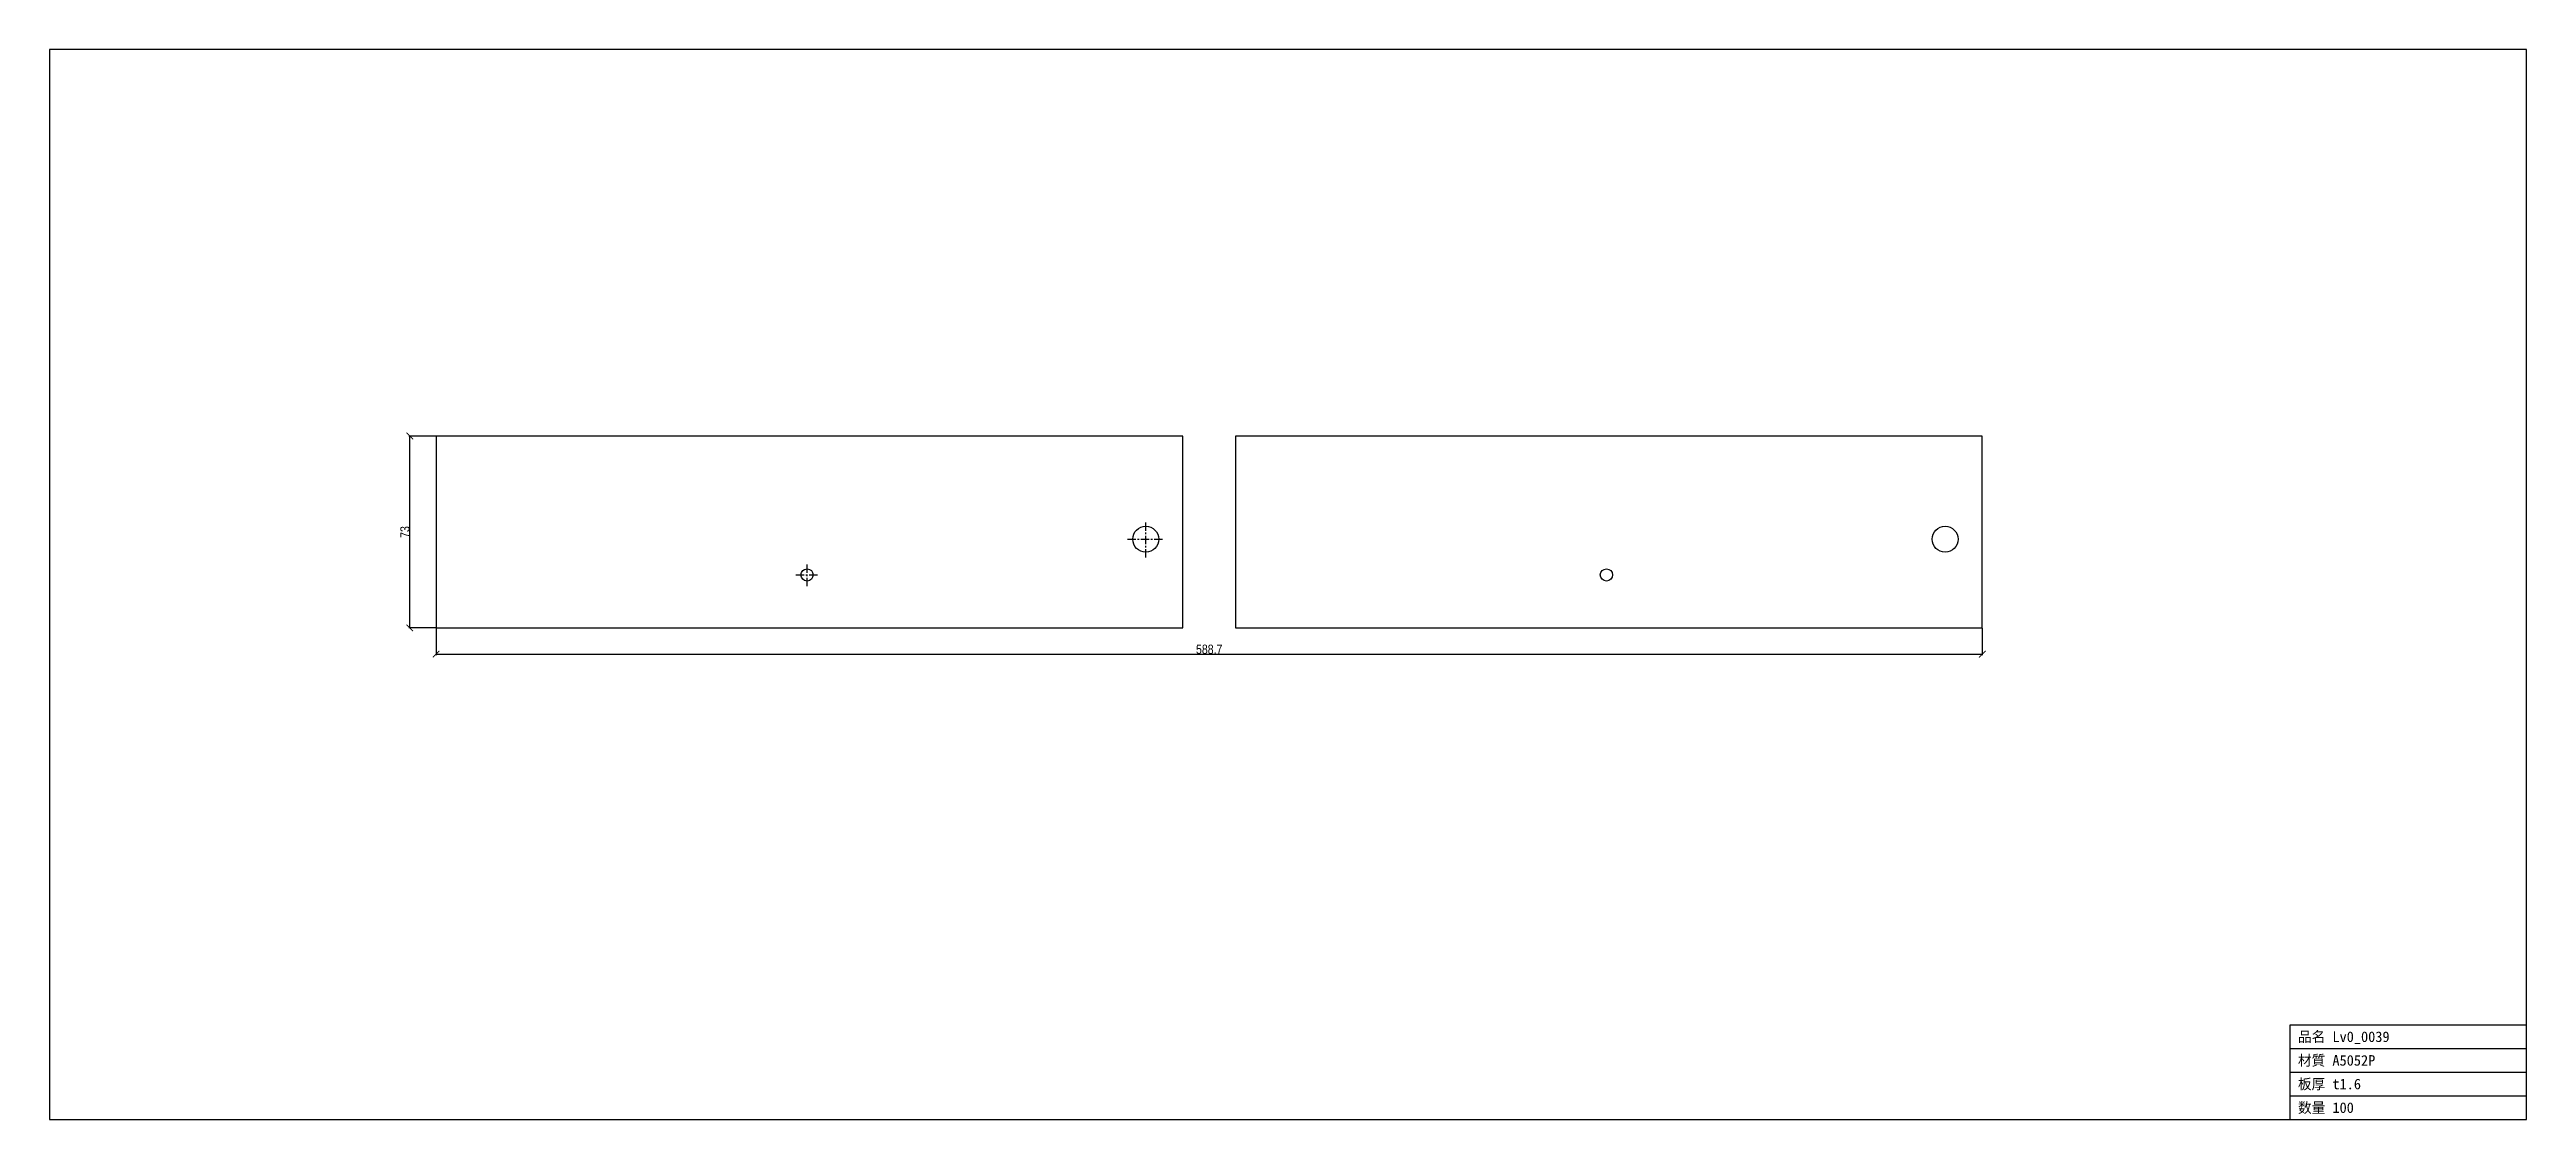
# Model space of a CAD drawing. Header units: millimetres. Extents: x -147 to 796, y -187 to 220.
import ezdxf

# ---------------------------------------------------------------- set-up
doc = ezdxf.new("R2010")
doc.units = ezdxf.units.MM
doc.linetypes.add('CENTER', pattern=[5.08, 3.175, -0.635, 0.635, -0.635])
for name, color, linetype in [('中心線', 7, 'Continuous'), ('図枠', 7, 'Continuous'), ('外形', 7, 'Continuous'), ('寸法', 7, 'Continuous'), ('文字', 7, 'Continuous')]:
    doc.layers.add(name, color=color, linetype=linetype)
doc.styles.add('OpenSansCondensed-Light', font='OpenSansCondensed-Light.ttf')
doc.dimstyles.new('EZDXF', dxfattribs={"dimtxt": 0.25, "dimasz": 0.175, "dimexe": 0.375, "dimexo": 0.125, "dimgap": 0.1, "dimtad": 1, "dimlfac": 100, "dimzin": 12, "dimdsep": 46, "dimtxsty": 'OpenSansCondensed-Light', "dimblk": 'ARCHTICK', "dimcen": 2.5, "dimazin": 3, "dimtfac": 0.5, "dimtmove": 2, "dimatfit": 3})

# ---------------------------------------------------------------- blocks, each defined once
blk = doc.blocks.new('_ARCHTICK')
at = {"color": 0, "linetype": 'BYBLOCK', "const_width": 0.15}
blk.add_lwpolyline([(-0.5, -0.5), (0.5, 0.5)], dxfattribs=at)

msp = doc.modelspace()

# ---------------------------------------------------------------- linework, layer by layer
at = {"layer": '中心線', "color": 1, "linetype": 'CENTER'}
for p, q in [((270.18, 26.82), (270.18, 40.7)), ((263.24, 33.76), (277.12, 33.76)), ((136.9, 20.15), (145.54, 20.15)), ((141.22, 15.83), (141.22, 24.47))]:
    msp.add_line(p, q, dxfattribs=at)
at = {"layer": '図枠'}
for p, q in [((795.84, 220.2), (-147.17, 220.2)), ((-147.17, 220.2), (-147.17, -187.17)), ((795.84, -187.17), (795.84, 220.2)), ((705.84, -187.17), (705.84, -151.17)), ((705.84, -151.17), (795.84, -151.17)), ((705.84, -160.17), (795.84, -160.17)), ((705.84, -169.17), (795.84, -169.17)), ((705.84, -178.17), (795.84, -178.17)), ((-147.17, -187.17), (795.84, -187.17))]:
    msp.add_line(p, q, dxfattribs=at)
at = {"layer": '外形'}
for p, q in [((284.33, 73.03), (0, 73.03)), ((0, 73.03), (0, 0)), ((284.33, 0), (284.33, 73.03)), ((588.67, 73.03), (304.33, 73.03)), ((304.33, 73.03), (304.33, 0)), ((588.67, 0), (588.67, 73.03)), ((0, 0), (284.33, 0)), ((304.33, 0), (588.67, 0))]:
    msp.add_line(p, q, dxfattribs=at)
for centre, radius in [((270.18, 33.76), 4.94), ((574.52, 33.76), 4.94), ((141.22, 20.15), 2.32), ((445.55, 20.15), 2.32)]:
    msp.add_circle(centre, radius, dxfattribs=at)

# ---------------------------------------------------------------- texts
at = {"layer": '文字'}
for s, p in [('品名 Lv0_0039', (708.84, -157.67)), ('材質 A5052P', (708.84, -166.67)), ('板厚 t1.6', (708.84, -175.67)), ('数量 100', (708.84, -184.67))]:
    msp.add_text(s, height=4, dxfattribs=at).set_placement(p)

# ---------------------------------------------------------------- dimensions: what is measured, and where the dimension line sits
at = {"layer": '寸法'}
msp.add_linear_dim(base=(-10, 0), p1=(0, 0), p2=(0, 73.03), angle=90, dimstyle='EZDXF', override={"dimtxt": 3.5, "dimasz": 2.5, "dimdec": 1, "dimlfac": 1}, dxfattribs=at).render()
msp.add_linear_dim(base=(0, -10), p1=(0, 0), p2=(588.67, 0), dimstyle='EZDXF', override={"dimtxt": 3.5, "dimasz": 2.5, "dimdec": 1, "dimlfac": 1}, dxfattribs=at).render()

doc.saveas('drawing.dxf')
